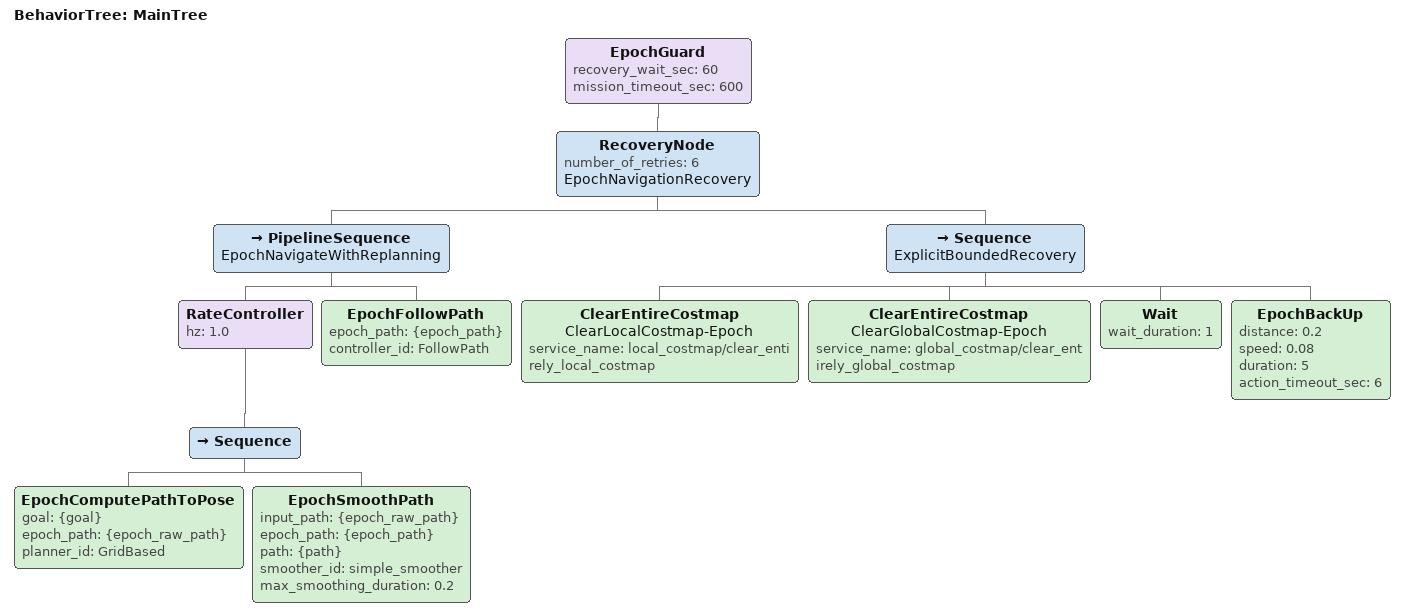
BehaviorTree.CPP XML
<root main_tree_to_execute="MainTree">
  <BehaviorTree ID="MainTree">
    <!-- Retain the business goal while localization is unavailable. A fresh
         request/typed path is mandatory after every revoked gate session. -->
    <EpochGuard recovery_wait_sec="60" mission_timeout_sec="600">
      <RecoveryNode number_of_retries="6" name="EpochNavigationRecovery">
        <PipelineSequence name="EpochNavigateWithReplanning">
          <RateController hz="1.0">
            <Sequence>
              <EpochComputePathToPose goal="{goal}" epoch_path="{epoch_raw_path}" planner_id="GridBased"/>
              <EpochSmoothPath input_path="{epoch_raw_path}" epoch_path="{epoch_path}" path="{path}"
                               smoother_id="simple_smoother" max_smoothing_duration="0.2"/>
            </Sequence>
          </RateController>
          <EpochFollowPath epoch_path="{epoch_path}" controller_id="FollowPath"/>
        </PipelineSequence>
        <Sequence name="ExplicitBoundedRecovery">
          <ClearEntireCostmap name="ClearLocalCostmap-Epoch" service_name="local_costmap/clear_entirely_local_costmap"/>
          <ClearEntireCostmap name="ClearGlobalCostmap-Epoch" service_name="global_costmap/clear_entirely_global_costmap"/>
          <Wait wait_duration="1"/>
          <EpochBackUp distance="0.2" speed="0.08" duration="5" action_timeout_sec="6"/>
        </Sequence>
      </RecoveryNode>
    </EpochGuard>
  </BehaviorTree>
</root>
